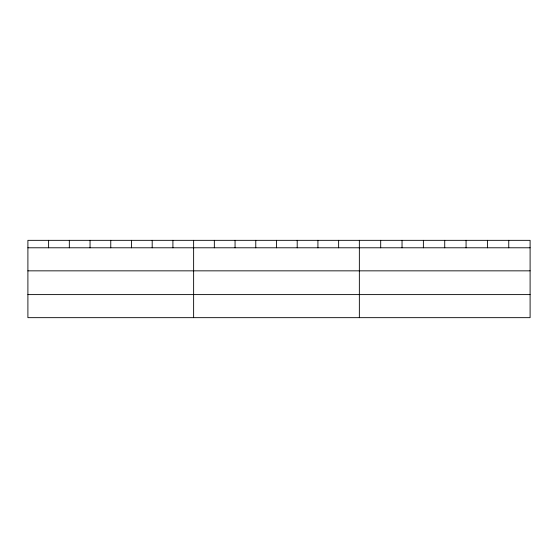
<?xml version="1.0" encoding="UTF-8"?>
<svg xmlns="http://www.w3.org/2000/svg" width="558" height="558" viewBox="0 0 558 558"><rect width="100%" height="100%" fill="white"/><g stroke="black" fill="none" stroke-linecap="round" stroke-linejoin="round"><path stroke-width="0.84" d="M530.1 270.846L530.1 240.338L27.9 240.338L27.9 317.662L530.1 317.662L530.1 270.846L27.9 270.846M27.9 247.787L530.1 247.787M27.9 294.603L530.1 294.603M508.757 240.338L508.757 247.787M487.413 240.338L487.413 247.787M466.07 240.338L466.07 247.787M444.726 240.338L444.726 247.787M423.382 240.338L423.382 247.787M402.039 240.338L402.039 247.787M380.695 240.338L380.695 247.787M359.352 240.338L359.352 317.662M338.636 240.338L338.636 247.787M317.921 240.338L317.921 247.787M297.205 240.338L297.205 247.787M276.489 240.338L276.489 247.787M255.773 240.338L255.773 247.787M235.058 240.338L235.058 247.787M214.342 240.338L214.342 247.787M193.626 240.338L193.626 317.662M172.91 240.338L172.91 247.787M152.195 240.338L152.195 247.787M131.479 240.338L131.479 247.787M110.763 240.338L110.763 247.787M90.047 240.338L90.047 247.787M69.332 240.338L69.332 247.787M48.616 240.338L48.616 247.787"/></g></svg>
